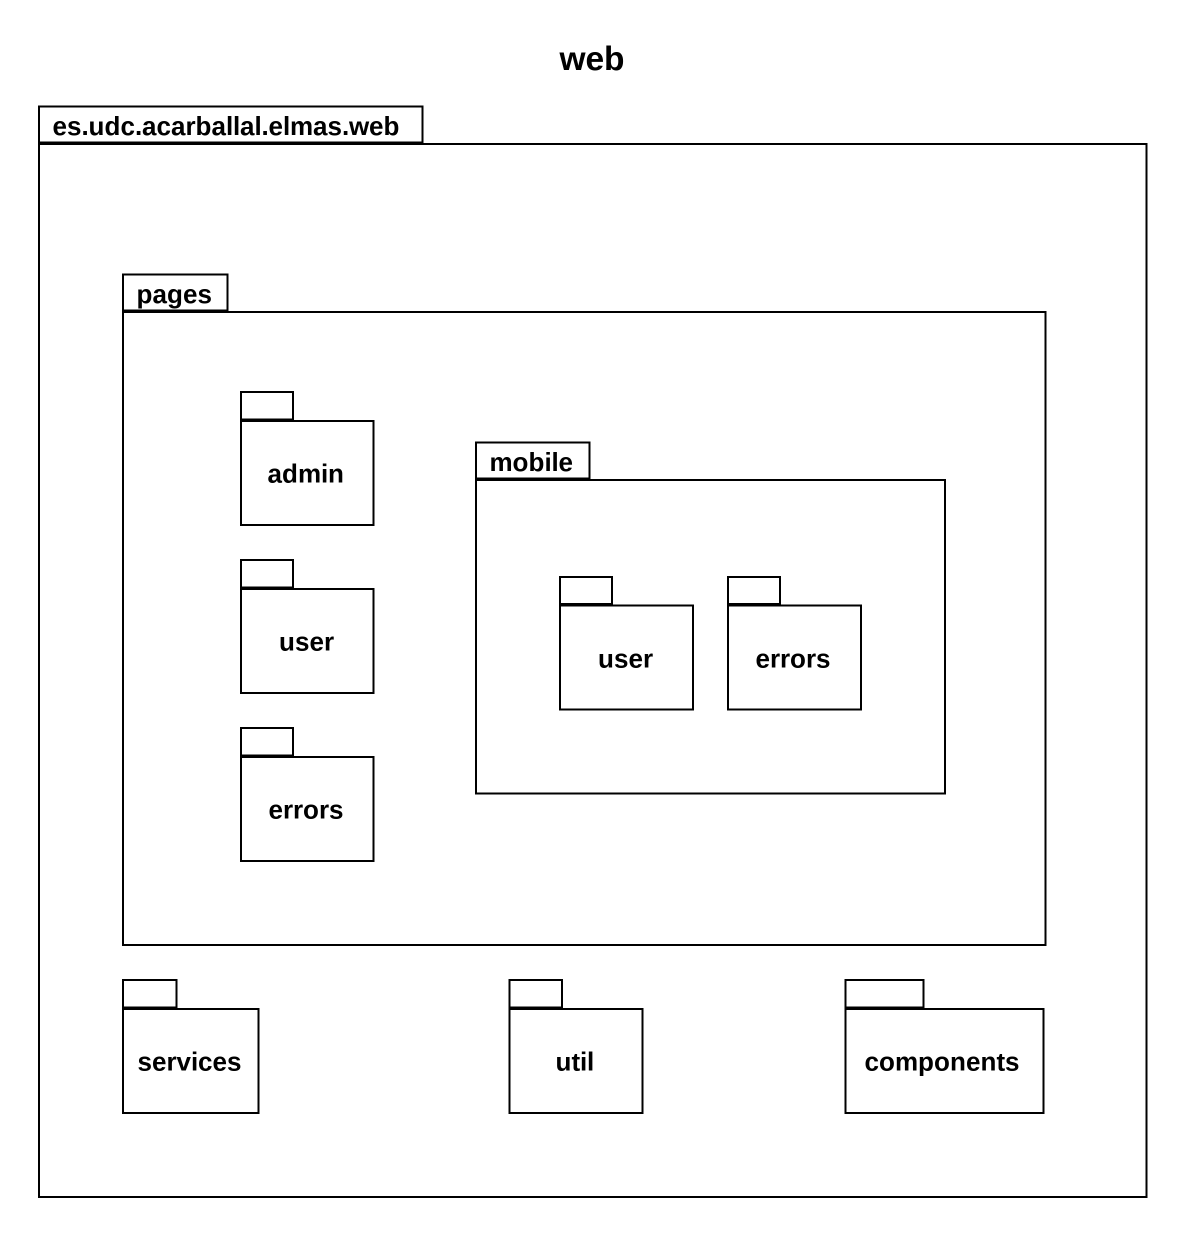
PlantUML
@startuml
title web
package "es.udc.acarballal.elmas.web" as es_udc_acarballal_elmas_web {
  package pages {
    package admin {
    }
    package mobile {
      package "user" as user_2 {
      }
      package errors {
      }
    }
    package user {
    }
    package "errors" as errors_2 {
    }
  }
  package services {
  }
  package util {
  }
  package components {
  }
}
@enduml
